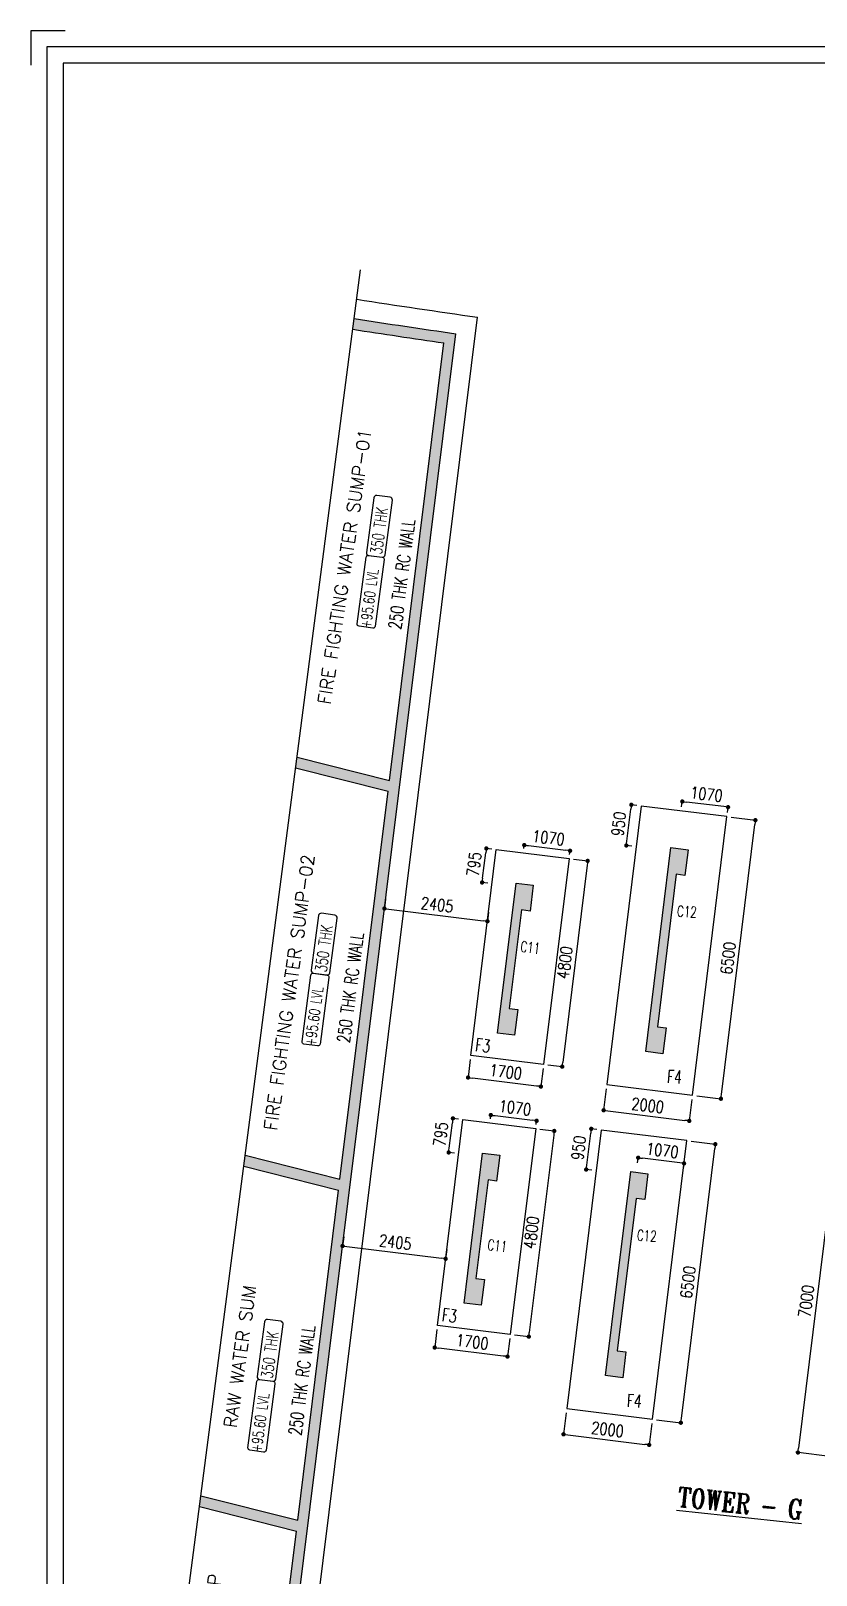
# Model space of a CAD drawing. Extents: x 473024 to 774629, y -1213442 to -1126596.
# Drawn here: x 473024 to 491220, y -1162354 to -1126596 of the extents above; entities that cross this region are included whole.
import ezdxf
from ezdxf.enums import TextEntityAlignment as Align

# ---------------------------------------------------------------- set-up
doc = ezdxf.new("R2010")
doc.units = 0
doc.header["$LTSCALE"] = 100
doc.header["$MEASUREMENT"] = 0
doc.header["$PDMODE"] = 2
doc.header["$PDSIZE"] = -10
doc.layers.get('0').update_dxf_attribs({"linetype": 'CONTINUOUS'})
doc.layers.get('Defpoints').update_dxf_attribs({"linetype": 'CONTINUOUS'})
for name, color, linetype in [('7', 7, 'CONTINUOUS'), ('A-TEXT', 8, 'CONTINUOUS'), ('C-STRU-COL-HAT', 253, 'CONTINUOUS'), ('COL HAT', 8, 'CONTINUOUS'), ('COLNO', 6, 'CONTINUOUS'), ('column', 10, 'CONTINUOUS'), ('DIM1', 7, 'CONTINUOUS'), ('FOOTDIM', 4, 'CONTINUOUS'), ('Footing', 2, 'CONTINUOUS'), ('Footing Nos', 4, 'CONTINUOUS'), ('S-FOOTDIM', 9, 'CONTINUOUS'), ('SLABTHK', 6, 'CONTINUOUS'), ('TITLE', 7, 'CONTINUOUS'), ('TITLE2', 7, 'CONTINUOUS'), ('UG SUMP', 200, 'CONTINUOUS')]:
    doc.layers.add(name, color=color, linetype=linetype)
doc.layers.add('PH-TEXT', color=4, linetype='CONTINUOUS', lineweight=25)
doc.styles.add('ROMANS', font='romans.shx', dxfattribs={"width": 0.8})
doc.styles.add('ROMANT', font='ROMANT.SHX', dxfattribs={"width": 0.8})
doc.dimstyles.new('dim100', dxfattribs={"dimtxt": 275, "dimasz": 100, "dimexe": 50, "dimexo": 50, "dimgap": 100, "dimtad": 1, "dimdec": 0, "dimrnd": 5, "dimzin": 0, "dimdsep": 46, "dimtxsty": 'ROMANS', "dimblk": 'DOT', "dimcen": 0.09, "dimclrd": 9, "dimclre": 9, "dimclrt": 3, "dimadec": 0, "dimazin": 0, "dimtfac": 1, "dimtdec": 0, "dimtofl": 0, "dimtmove": 1, "dimatfit": 0, "dimldrblk": 'DOT', "dimfxl": 1, "dimtolj": 1, "dimtzin": 0, "dimarcsym": 0})

# ---------------------------------------------------------------- blocks, each defined once
blk = doc.blocks.new('_Dot')
at = {"color": 0, "linetype": 'ByBlock', "lineweight": -2}
blk.add_line((-0.5, 0), (-1, 0), dxfattribs=at)
at = {"color": 0, "linetype": 'ByBlock', "const_width": 0.5}
blk.add_lwpolyline([(-0.25, 0, 1), (0.25, 0, 1)], format="xyb", close=True, dxfattribs=at)
blk = doc.blocks.new('*D111')
at = {"layer": 'Defpoints', "color": 0, "transparency": 16777216}
for p in [(485440, -1158498), (487425, -1158744), (487351, -1159338)]:
    blk.add_point(p, dxfattribs=at)
at = {"layer": 'S-FOOTDIM', "color": 9, "lineweight": -2, "transparency": 16777216}
for p, q in [((485428, -1158597), (485366, -1159092)), ((487412, -1158843), (487351, -1159338)), ((485465, -1159105), (487252, -1159326))]:
    blk.add_line(p, q, dxfattribs=at)
at = {"layer": 'S-FOOTDIM', "color": 9, "lineweight": -2, "transparency": 16777216, "xscale": 100, "yscale": 100, "zscale": 100}
for p, rotation in [((485366, -1159092), 172.9384255779428), ((487351, -1159338), 352.9384255779428)]:
    blk.add_blockref('_Dot', p, dxfattribs=dict(at, rotation=rotation))
at = {"layer": 'S-FOOTDIM', "color": 3, "transparency": 16777216, "insert": (486388, -1158980), "char_height": 275, "attachment_point": 5, "rotation": 352.9384, "style": 'ROMANS'}
blk.add_mtext('\\A1;2000', dxfattribs=at)
blk = doc.blocks.new('*D112')
at = {"layer": 'Defpoints', "color": 0, "transparency": 16777216}
for p in [(488224, -1152293), (488884, -1152375), (487425, -1158744)]:
    blk.add_point(p, dxfattribs=at)
at = {"layer": 'S-FOOTDIM', "color": 9, "lineweight": -2, "transparency": 16777216}
for p, q in [((488323, -1152305), (488884, -1152375)), ((488097, -1158726), (488872, -1152474)), ((487524, -1158756), (488085, -1158826))]:
    blk.add_line(p, q, dxfattribs=at)
at = {"layer": 'S-FOOTDIM', "color": 9, "lineweight": -2, "transparency": 16777216, "xscale": 100, "yscale": 100, "zscale": 100}
for p, rotation in [((488884, -1152375), 82.9384255779447), ((488085, -1158826), 262.9384255779447)]:
    blk.add_blockref('_Dot', p, dxfattribs=dict(at, rotation=rotation))
at = {"layer": 'S-FOOTDIM', "color": 3, "transparency": 16777216, "insert": (488249, -1155571), "char_height": 275, "attachment_point": 5, "rotation": 82.9384, "style": 'ROMANS'}
blk.add_mtext('\\A1;6500', dxfattribs=at)
blk = doc.blocks.new('*D113')
at = {"layer": 'Defpoints', "color": 0, "transparency": 16777216}
for p in [(486369, -1150995), (488354, -1151241), (488280, -1151836)]:
    blk.add_point(p, dxfattribs=at)
at = {"layer": 'S-FOOTDIM', "color": 9, "lineweight": -2, "transparency": 16777216}
for p, q in [((486357, -1151095), (486296, -1151590)), ((488342, -1151340), (488280, -1151836)), ((486395, -1151602), (488181, -1151823))]:
    blk.add_line(p, q, dxfattribs=at)
at = {"layer": 'S-FOOTDIM', "color": 9, "lineweight": -2, "transparency": 16777216, "xscale": 100, "yscale": 100, "zscale": 100}
for p, rotation in [((486296, -1151590), 172.9384255779498), ((488280, -1151836), 352.9384255779498)]:
    blk.add_blockref('_Dot', p, dxfattribs=dict(at, rotation=rotation))
at = {"layer": 'S-FOOTDIM', "color": 3, "transparency": 16777216, "insert": (487317, -1151477), "char_height": 275, "attachment_point": 5, "rotation": 352.9384, "style": 'ROMANS'}
blk.add_mtext('\\A1;2000', dxfattribs=at)
blk = doc.blocks.new('*D114')
at = {"layer": 'Defpoints', "color": 0, "transparency": 16777216}
for p in [(489153, -1144790), (489813, -1144872), (488354, -1151241)]:
    blk.add_point(p, dxfattribs=at)
at = {"layer": 'S-FOOTDIM', "color": 9, "lineweight": -2, "transparency": 16777216}
for p, q in [((489252, -1144803), (489813, -1144872)), ((489027, -1151224), (489801, -1144971)), ((488453, -1151253), (489014, -1151323))]:
    blk.add_line(p, q, dxfattribs=at)
at = {"layer": 'S-FOOTDIM', "color": 9, "lineweight": -2, "transparency": 16777216, "xscale": 100, "yscale": 100, "zscale": 100}
for p, rotation in [((489813, -1144872), 82.93842557794545), ((489014, -1151323), 262.9384255779455)]:
    blk.add_blockref('_Dot', p, dxfattribs=dict(at, rotation=rotation))
at = {"layer": 'S-FOOTDIM', "color": 3, "transparency": 16777216, "insert": (489178, -1148068), "char_height": 275, "attachment_point": 5, "rotation": 82.9384, "style": 'ROMANS'}
blk.add_mtext('\\A1;6500', dxfattribs=at)
blk = doc.blocks.new('*D116')
at = {"layer": 'Defpoints', "color": 0, "linetype": 'ByBlock', "transparency": 16777216}
for p in [(492505, -1152673), (490798, -1159515), (491644, -1159620)]:
    blk.add_point(p, dxfattribs=at)
at = {"layer": 'S-FOOTDIM', "color": 9, "lineweight": -2, "transparency": 16777216}
for p, q in [((491646, -1152667), (490811, -1159416)), ((492455, -1152667), (491609, -1152562)), ((491595, -1159613), (490749, -1159509))]:
    blk.add_line(p, q, dxfattribs=at)
at = {"layer": 'S-FOOTDIM', "color": 9, "linetype": 'ByBlock', "lineweight": -2, "transparency": 16777216, "xscale": 100, "yscale": 100, "zscale": 100}
for p, rotation in [((491659, -1152568), 82.94055193201991), ((490798, -1159515), 262.9405519320199)]:
    blk.add_blockref('_Dot', p, dxfattribs=dict(at, rotation=rotation))
at = {"layer": 'S-FOOTDIM', "color": 3, "linetype": 'ByBlock', "transparency": 16777216, "insert": (490993, -1156012), "char_height": 275, "attachment_point": 5, "rotation": 82.9406, "style": 'ROMANS'}
blk.add_mtext('\\A1;7000', dxfattribs=at)
blk = doc.blocks.new('*D119')
at = {"layer": 'Defpoints', "color": 0, "transparency": 16777216}
for p in [(482444, -1156570), (482381, -1157084), (484131, -1156779)]:
    blk.add_point(p, dxfattribs=at)
at = {"layer": 'S-FOOTDIM', "color": 9, "lineweight": -2, "transparency": 16777216}
for p, q in [((482432, -1156669), (482381, -1157084)), ((483968, -1157281), (482480, -1157096)), ((484119, -1156878), (484068, -1157293))]:
    blk.add_line(p, q, dxfattribs=at)
at = {"layer": 'S-FOOTDIM', "color": 9, "lineweight": -2, "transparency": 16777216, "xscale": 100, "yscale": 100, "zscale": 100}
for p, rotation in [((482381, -1157084), 172.9408769734945), ((484068, -1157293), 352.9408769734945)]:
    blk.add_blockref('_Dot', p, dxfattribs=dict(at, rotation=rotation))
at = {"layer": 'S-FOOTDIM', "color": 3, "transparency": 16777216, "insert": (483253, -1156953), "char_height": 275, "attachment_point": 5, "rotation": 352.9409, "style": 'ROMANS'}
blk.add_mtext('\\A1;1700', dxfattribs=at)
blk = doc.blocks.new('*D120')
at = {"layer": 'Defpoints', "color": 0, "transparency": 16777216}
for p in [(484721, -1152015), (484131, -1156779), (484562, -1156832)]:
    blk.add_point(p, dxfattribs=at)
at = {"layer": 'S-FOOTDIM', "color": 9, "lineweight": -2, "transparency": 16777216}
for p, q in [((484820, -1152028), (485152, -1152069)), ((485139, -1152168), (484574, -1156733)), ((484231, -1156791), (484562, -1156832))]:
    blk.add_line(p, q, dxfattribs=at)
at = {"layer": 'S-FOOTDIM', "color": 9, "lineweight": -2, "transparency": 16777216, "xscale": 100, "yscale": 100, "zscale": 100}
for p, rotation in [((485152, -1152069), 82.94087697349441), ((484562, -1156832), 262.9408769734944)]:
    blk.add_blockref('_Dot', p, dxfattribs=dict(at, rotation=rotation))
at = {"layer": 'S-FOOTDIM', "color": 3, "transparency": 16777216, "insert": (484621, -1154421), "char_height": 275, "attachment_point": 5, "rotation": 82.9409, "style": 'ROMANS'}
blk.add_mtext('\\A1;4800', dxfattribs=at)
blk = doc.blocks.new('*D121')
at = {"layer": 'Defpoints', "color": 0, "transparency": 16777216}
for p in [(483219, -1150318), (484906, -1150527), (483155, -1150832)]:
    blk.add_point(p, dxfattribs=at)
at = {"layer": 'S-FOOTDIM', "color": 9, "lineweight": -2, "transparency": 16777216}
for p, q in [((483206, -1150417), (483155, -1150832)), ((484894, -1150626), (484842, -1151041)), ((484743, -1151029), (483254, -1150844))]:
    blk.add_line(p, q, dxfattribs=at)
at = {"layer": 'S-FOOTDIM', "color": 9, "lineweight": -2, "transparency": 16777216, "xscale": 100, "yscale": 100, "zscale": 100}
for p, rotation in [((483155, -1150832), 172.9408769734945), ((484842, -1151041), 352.9408769734945)]:
    blk.add_blockref('_Dot', p, dxfattribs=dict(at, rotation=rotation))
at = {"layer": 'S-FOOTDIM', "color": 3, "transparency": 16777216, "insert": (484028, -1150701), "char_height": 275, "attachment_point": 5, "rotation": 352.9409, "style": 'ROMANS'}
blk.add_mtext('\\A1;1700', dxfattribs=at)
blk = doc.blocks.new('*D122')
at = {"layer": 'Defpoints', "color": 0, "transparency": 16777216}
for p in [(485496, -1145763), (484906, -1150527), (485336, -1150580)]:
    blk.add_point(p, dxfattribs=at)
at = {"layer": 'S-FOOTDIM', "color": 9, "lineweight": -2, "transparency": 16777216}
for p, q in [((485914, -1145916), (485349, -1150481)), ((485595, -1145775), (485926, -1145816)), ((485005, -1150539), (485336, -1150580))]:
    blk.add_line(p, q, dxfattribs=at)
at = {"layer": 'S-FOOTDIM', "color": 9, "lineweight": -2, "transparency": 16777216, "xscale": 100, "yscale": 100, "zscale": 100}
for p, rotation in [((485926, -1145816), 82.94087697349441), ((485336, -1150580), 262.9408769734944)]:
    blk.add_blockref('_Dot', p, dxfattribs=dict(at, rotation=rotation))
at = {"layer": 'S-FOOTDIM', "color": 3, "transparency": 16777216, "insert": (485396, -1148169), "char_height": 275, "attachment_point": 5, "rotation": 82.9409, "style": 'ROMANS'}
blk.add_mtext('\\A1;4800', dxfattribs=at)
blk = doc.blocks.new('*D392')
at = {"layer": 'Defpoints', "color": 0, "linetype": 'ByBlock', "transparency": 16777216}
for p in [(482804, -1151778), (483034, -1151806), (482936, -1152595)]:
    blk.add_point(p, dxfattribs=at)
at = {"layer": 'S-FOOTDIM', "color": 9, "lineweight": -2, "transparency": 16777216}
for p, q in [((482719, -1152468), (482792, -1151877)), ((482935, -1151794), (482804, -1151778)), ((482837, -1152583), (482706, -1152567))]:
    blk.add_line(p, q, dxfattribs=at)
at = {"layer": 'S-FOOTDIM', "color": 9, "linetype": 'ByBlock', "lineweight": -2, "transparency": 16777216, "xscale": 100, "yscale": 100, "zscale": 100}
for p, rotation in [((482804, -1151778), 82.94087697364652), ((482706, -1152567), 262.9408769736465)]:
    blk.add_blockref('_Dot', p, dxfattribs=dict(at, rotation=rotation))
at = {"layer": 'S-FOOTDIM', "color": 3, "linetype": 'ByBlock', "transparency": 16777216, "insert": (482519, -1152143), "char_height": 275, "attachment_point": 5, "rotation": 82.9409, "style": 'ROMANS'}
blk.add_mtext('\\A1;795', dxfattribs=at)
blk = doc.blocks.new('DOT')
at = {"layer": '7', "color": 0, "linetype": 'ByBlock'}
blk.add_line((-0.5, 0), (-1, 0), dxfattribs=at)
at = {"layer": '7', "color": 0, "linetype": 'ByBlock', "const_width": 0.5}
blk.add_lwpolyline([(-0.25, 0, 1), (0.25, 0, 1)], format="xyb", close=True, dxfattribs=at)
blk = doc.blocks.new('*D393')
at = {"layer": 'Defpoints', "color": 0, "linetype": 'ByBlock', "transparency": 16777216}
for p in [(483660, -1151884), (484721, -1152015), (484744, -1151833)]:
    blk.add_point(p, dxfattribs=at)
at = {"layer": 'S-FOOTDIM', "color": 9, "lineweight": -2, "transparency": 16777216}
for p, q in [((483672, -1151785), (483682, -1151701)), ((483782, -1151713), (484645, -1151820)), ((484733, -1151916), (484744, -1151833))]:
    blk.add_line(p, q, dxfattribs=at)
at = {"layer": 'S-FOOTDIM', "color": 9, "linetype": 'ByBlock', "lineweight": -2, "transparency": 16777216, "xscale": 100, "yscale": 100, "zscale": 100}
for p, rotation in [((483682, -1151701), 172.940876973655), ((484744, -1151833), 352.9408769736549)]:
    blk.add_blockref('_Dot', p, dxfattribs=dict(at, rotation=rotation))
at = {"layer": 'S-FOOTDIM', "color": 3, "linetype": 'ByBlock', "transparency": 16777216, "insert": (484242, -1151531), "char_height": 275, "attachment_point": 5, "rotation": 352.9409, "style": 'ROMANS'}
blk.add_mtext('\\A1;1070', dxfattribs=at)
blk = doc.blocks.new('*D394')
at = {"layer": 'Defpoints', "color": 0, "linetype": 'ByBlock', "transparency": 16777216}
for p in [(483578, -1145526), (483809, -1145554), (483711, -1146343)]:
    blk.add_point(p, dxfattribs=at)
at = {"layer": 'S-FOOTDIM', "color": 9, "lineweight": -2, "transparency": 16777216}
for p, q in [((483493, -1146215), (483566, -1145625)), ((483709, -1145542), (483578, -1145526)), ((483612, -1146331), (483481, -1146315))]:
    blk.add_line(p, q, dxfattribs=at)
at = {"layer": 'S-FOOTDIM', "color": 9, "linetype": 'ByBlock', "lineweight": -2, "transparency": 16777216, "xscale": 100, "yscale": 100, "zscale": 100}
for p, rotation in [((483578, -1145526), 82.94087697364652), ((483481, -1146315), 262.9408769736465)]:
    blk.add_blockref('_Dot', p, dxfattribs=dict(at, rotation=rotation))
at = {"layer": 'S-FOOTDIM', "color": 3, "linetype": 'ByBlock', "transparency": 16777216, "insert": (483294, -1145891), "char_height": 275, "attachment_point": 5, "rotation": 82.9409, "style": 'ROMANS'}
blk.add_mtext('\\A1;795', dxfattribs=at)
blk = doc.blocks.new('*D395')
at = {"layer": 'Defpoints', "color": 0, "linetype": 'ByBlock', "transparency": 16777216}
for p in [(484434, -1145632), (485518, -1145580), (485496, -1145763)]:
    blk.add_point(p, dxfattribs=at)
at = {"layer": 'S-FOOTDIM', "color": 9, "lineweight": -2, "transparency": 16777216}
for p, q in [((484446, -1145532), (484457, -1145449)), ((484556, -1145461), (485419, -1145568)), ((485508, -1145664), (485518, -1145580))]:
    blk.add_line(p, q, dxfattribs=at)
at = {"layer": 'S-FOOTDIM', "color": 9, "linetype": 'ByBlock', "lineweight": -2, "transparency": 16777216}
for p, xscale, yscale, zscale, rotation in [((484457, -1145449), 100, 100, 100, 172.940876973655), ((485518, -1145580), 99.99999999999999, 99.99999999999999, 99.99999999999999, 352.9408769736549)]:
    blk.add_blockref('_Dot', p, dxfattribs=dict(at, xscale=xscale, yscale=yscale, zscale=zscale, rotation=rotation))
at = {"layer": 'S-FOOTDIM', "color": 3, "linetype": 'ByBlock', "transparency": 16777216, "insert": (485017, -1145279), "char_height": 275, "attachment_point": 5, "rotation": 352.9409, "style": 'ROMANS'}
blk.add_mtext('\\A1;1070', dxfattribs=at)
blk = doc.blocks.new('*D396')
at = {"layer": 'Defpoints', "color": 0, "linetype": 'ByBlock', "transparency": 16777216}
for p in [(486938, -1144516), (487168, -1144545), (487052, -1145487)]:
    blk.add_point(p, dxfattribs=at)
at = {"layer": 'S-FOOTDIM', "color": 9, "lineweight": -2, "transparency": 16777216}
for p, q in [((487069, -1144532), (486938, -1144516)), ((486834, -1145360), (486926, -1144615)), ((486952, -1145475), (486822, -1145459))]:
    blk.add_line(p, q, dxfattribs=at)
at = {"layer": 'S-FOOTDIM', "color": 9, "linetype": 'ByBlock', "lineweight": -2, "transparency": 16777216}
for p, xscale, yscale, zscale, rotation in [((486938, -1144516), 99.99999999999999, 99.99999999999999, 99.99999999999999, 82.94087697364682), ((486822, -1145459), 100, 100, 100, 262.9408769736468)]:
    blk.add_blockref('_Dot', p, dxfattribs=dict(at, xscale=xscale, yscale=yscale, zscale=zscale, rotation=rotation))
at = {"layer": 'S-FOOTDIM', "color": 3, "linetype": 'ByBlock', "transparency": 16777216, "insert": (486644, -1144958), "char_height": 275, "attachment_point": 5, "rotation": 82.9409, "style": 'ROMANS'}
blk.add_mtext('\\A1;950', dxfattribs=at)
blk = doc.blocks.new('*D397')
at = {"layer": 'Defpoints', "color": 0, "linetype": 'ByBlock', "transparency": 16777216}
for p in [(488119, -1144440), (488092, -1144659), (489153, -1144790)]:
    blk.add_point(p, dxfattribs=at)
at = {"layer": 'S-FOOTDIM', "color": 9, "lineweight": -2, "transparency": 16777216}
for p, q in [((488104, -1144560), (488119, -1144440)), ((489081, -1144559), (488218, -1144452)), ((489165, -1144691), (489180, -1144571))]:
    blk.add_line(p, q, dxfattribs=at)
at = {"layer": 'S-FOOTDIM', "color": 9, "linetype": 'ByBlock', "lineweight": -2, "transparency": 16777216, "xscale": 100, "yscale": 100, "zscale": 100}
for p, rotation in [((488119, -1144440), 172.9384255779384), ((489180, -1144571), 352.9384255779385)]:
    blk.add_blockref('_Dot', p, dxfattribs=dict(at, rotation=rotation))
at = {"layer": 'S-FOOTDIM', "color": 3, "linetype": 'ByBlock', "transparency": 16777216, "insert": (488679, -1144270), "char_height": 275, "attachment_point": 5, "rotation": 352.9384, "style": 'ROMANS'}
blk.add_mtext('\\A1;1070', dxfattribs=at)
blk = doc.blocks.new('*D398')
at = {"layer": 'Defpoints', "color": 0, "linetype": 'ByBlock', "transparency": 16777216}
for p in [(486009, -1152019), (486239, -1152047), (486122, -1152990)]:
    blk.add_point(p, dxfattribs=at)
at = {"layer": 'S-FOOTDIM', "color": 9, "lineweight": -2, "transparency": 16777216}
for p, q in [((486140, -1152035), (486009, -1152019)), ((485904, -1152862), (485997, -1152118)), ((486023, -1152978), (485892, -1152962))]:
    blk.add_line(p, q, dxfattribs=at)
at = {"layer": 'S-FOOTDIM', "color": 9, "linetype": 'ByBlock', "lineweight": -2, "transparency": 16777216}
for p, xscale, yscale, zscale, rotation in [((486009, -1152019), 99.99999999999999, 99.99999999999999, 99.99999999999999, 82.94087697364682), ((485892, -1152962), 100, 100, 100, 262.9408769736468)]:
    blk.add_blockref('_Dot', p, dxfattribs=dict(at, xscale=xscale, yscale=yscale, zscale=zscale, rotation=rotation))
at = {"layer": 'S-FOOTDIM', "color": 3, "linetype": 'ByBlock', "transparency": 16777216, "insert": (485715, -1152461), "char_height": 275, "attachment_point": 5, "rotation": 82.9409, "style": 'ROMANS'}
blk.add_mtext('\\A1;950', dxfattribs=at)
blk = doc.blocks.new('*D399')
at = {"layer": 'Defpoints', "color": 0, "linetype": 'ByBlock', "transparency": 16777216}
for p in [(487097, -1152689), (487070, -1152908), (488131, -1153039)]:
    blk.add_point(p, dxfattribs=at)
at = {"layer": 'S-FOOTDIM', "color": 9, "lineweight": -2, "transparency": 16777216}
for p, q in [((487082, -1152809), (487097, -1152689)), ((488059, -1152808), (487196, -1152701)), ((488144, -1152940), (488159, -1152820))]:
    blk.add_line(p, q, dxfattribs=at)
at = {"layer": 'S-FOOTDIM', "color": 9, "linetype": 'ByBlock', "lineweight": -2, "transparency": 16777216}
for p, xscale, yscale, zscale, rotation in [((487097, -1152689), 100, 100, 100, 172.9384255779384), ((488159, -1152820), 99.99999999999999, 99.99999999999999, 99.99999999999999, 352.9384255779385)]:
    blk.add_blockref('_Dot', p, dxfattribs=dict(at, xscale=xscale, yscale=yscale, zscale=zscale, rotation=rotation))
at = {"layer": 'S-FOOTDIM', "color": 3, "linetype": 'ByBlock', "transparency": 16777216, "insert": (487657, -1152519), "char_height": 275, "attachment_point": 5, "rotation": 352.9384, "style": 'ROMANS'}
blk.add_mtext('\\A1;1070', dxfattribs=at)
blk = doc.blocks.new('*D845')
at = {"layer": 'Defpoints', "color": 0, "transparency": 16777216}
for p in [(480285, -1154420, 0), (482674, -1154716, 0), (482635, -1155029)]:
    blk.add_point(p, dxfattribs=at)
at = {"layer": 'S-FOOTDIM', "color": 9, "lineweight": -2, "transparency": 16777216}
for p, q in [((480273, -1154520), (480246, -1154733)), ((480346, -1154745), (482536, -1155017)), ((482661, -1154815), (482635, -1155029))]:
    blk.add_line(p, q, dxfattribs=at)
at = {"layer": 'S-FOOTDIM', "color": 9, "lineweight": -2, "transparency": 16777216, "xscale": 100, "yscale": 100, "zscale": 100}
for p, rotation in [((480246, -1154733), 172.941298441408), ((482635, -1155029), 352.941298441408)]:
    blk.add_blockref('_Dot', p, dxfattribs=dict(at, rotation=rotation))
at = {"layer": 'S-FOOTDIM', "color": 3, "transparency": 16777216, "insert": (481470, -1154645), "char_height": 275, "attachment_point": 5, "rotation": 352.9413, "style": 'ROMANS'}
blk.add_mtext('\\A1;2405', dxfattribs=at)
blk = doc.blocks.new('*D846')
at = {"layer": 'Defpoints', "color": 0, "transparency": 16777216}
for p in [(481256, -1146606, 0), (483642, -1146901, 0), (483603, -1147214)]:
    blk.add_point(p, dxfattribs=at)
at = {"layer": 'S-FOOTDIM', "color": 9, "lineweight": -2, "transparency": 16777216}
for p, q in [((481244, -1146705), (481217, -1146918)), ((481317, -1146930), (483504, -1147201)), ((483630, -1147000), (483603, -1147214))]:
    blk.add_line(p, q, dxfattribs=at)
at = {"layer": 'S-FOOTDIM', "color": 9, "lineweight": -2, "transparency": 16777216, "xscale": 100, "yscale": 100, "zscale": 100}
for p, rotation in [((481217, -1146918), 172.9408769736474), ((483603, -1147214), 352.9408769736474)]:
    blk.add_blockref('_Dot', p, dxfattribs=dict(at, rotation=rotation))
at = {"layer": 'S-FOOTDIM', "color": 3, "transparency": 16777216, "insert": (482439, -1146830), "char_height": 275, "attachment_point": 5, "rotation": 352.9409, "style": 'ROMANS'}
blk.add_mtext('\\A1;2405', dxfattribs=at)
blk = doc.blocks.new('A$C070C35B4')
at = {"layer": 'COL HAT'}
blk.add_hatch(color=253, dxfattribs=at).paths.add_polyline_path([(4061, 35225), (4029, 34977, 0.00196), (6138, 34663), (4879, 24531), (2737, 25071), (2704, 24822), (4848, 24281), (3731, 15297), (1534, 15851), (1502, 15601), (3700, 15047), (2758, 7401), (506, 7968), (474, 7719), (2727, 7151), (1947, 917), (-376, 1206), (-408, 958), (2163, 638), (6416, 34875, -0.00219)])
at = {"layer": 'A-TEXT', "color": 4, "elevation": 0}
for points in [[(4132, 28158), (4337, 29700, -0.414214), (4393, 29743), (4713, 29700, -0.414214), (4756, 29644), (4550, 28102, -0.414214), (4494, 28059), (4175, 28102, -0.414214)], [(2853, 18484), (3058, 20026, -0.414214), (3114, 20069), (3434, 20026, -0.414214), (3477, 19970), (3271, 18428, -0.414214), (3215, 18385), (2896, 18428, -0.414214)], [(1601, 9078), (1807, 10619, -0.414214), (1863, 10662), (2182, 10619, -0.414214), (2225, 10563), (2020, 9022, -0.414214), (1963, 8979), (1644, 9021, -0.414214)]]:
    blk.add_lwpolyline(points, format="xyb", close=True, dxfattribs=at)
at = {"layer": 'DIM1', "color": 4}
blk.add_line((-524, 65, 0), (4208, 36351, 0), dxfattribs=at)
at = {"layer": 'Footing'}
blk.add_line((2554, 136, 0), (6917, 35258, 0), dxfattribs=at)
blk.add_arc((45175, 303905, 0), 271357, 261.29795, 261.89515, dxfattribs=at)
at = {"layer": 'SLABTHK', "color": 4, "elevation": 0}
for points in [[(4514, 31076), (4346, 29811, 0.414214), (4398, 29742), (4708, 29701, 0.414214), (4777, 29753), (4946, 31019, 0.414214), (4893, 31087), (4583, 31129, 0.414214)], [(3235, 21402), (3067, 20137, 0.414214), (3119, 20068), (3429, 20027, 0.414214), (3498, 20079), (3667, 21345, 0.414214), (3614, 21413), (3304, 21455, 0.414214)], [(1984, 11996), (1815, 10730, 0.414214), (1868, 10661), (2178, 10620, 0.414214), (2246, 10673), (2415, 11938, 0.414214), (2363, 12007), (2053, 12048, 0.414214)]]:
    blk.add_lwpolyline(points, format="xyb", close=True, dxfattribs=at)
at = {"layer": 'UG SUMP', "color": 6}
for p, q in [((2163, 638, 0), (6416, 34875, 0)), ((4879, 24531, 0), (6138, 34663, 0)), ((2737, 25071, 0), (4879, 24531, 0)), ((2704, 24822, 0), (4848, 24281, 0)), ((3731, 15297, 0), (4848, 24281, 0)), ((1534, 15851, 0), (3731, 15297, 0)), ((1502, 15601, 0), (3700, 15047, 0)), ((2758, 7401, 0), (3700, 15047, 0)), ((506, 7968, 0), (2758, 7401, 0)), ((474, 7719, 0), (2727, 7151, 0)), ((1947, 917, 0), (2727, 7151, 0))]:
    blk.add_line(p, q, dxfattribs=at)
for radius, start, end in [(271807, 261.30005, 261.80197), (272057, 261.30122, 261.75034)]:
    blk.add_arc((45175, 303905, 0), radius, start, end, dxfattribs=at)
at = {"layer": 'A-TEXT', "color": 6, "style": 'ROMANS', "width": 0.7}
for p in [(4427, 27920, 0), (3148, 18246, 0), (1896, 8840, 0)]:
    blk.add_text(' +95.60 LVL', height=250, rotation=82.401, dxfattribs=at).set_placement(p)
at = {"layer": 'PH-TEXT', "style": 'ROMANS'}
for s, rotation, p in [('FIRE FIGHTING WATER SUMP-01', 81.4832, (3513, 26279, 0)), ('FIRE FIGHTING WATER SUMP-02', 82.1716, (2270, 16412, 0)), ('RAW WATER SUM', 82.1273, (1337, 9525, 0)), ('TREATED WATER SUMP', 82.6881, (428, 1714, 0))]:
    blk.add_text(s, height=300, rotation=rotation, dxfattribs=at).set_placement(p)
at = {"layer": 'SLABTHK', "color": 6, "style": 'ROMANS', "width": 0.7}
for p in [(4701, 29756, 0), (3422, 20082, 0), (2170, 10675, 0)]:
    blk.add_text('350 THK', height=270, rotation=82.401, dxfattribs=at).set_placement(p)
at = {"layer": 'TITLE', "color": 3, "style": 'ROMANS', "width": 0.7}
for p in [(5150, 28018, 0), (3960, 18443, 0), (2835, 9353, 0)]:
    blk.add_text('250 THK RC WALL', height=300, rotation=82.6913, dxfattribs=at).set_placement(p)

msp = doc.modelspace()

# ---------------------------------------------------------------- hatches: boundary and pattern name
at = {"layer": 'C-STRU-COL-HAT'}
h = msp.add_hatch(color=256, dxfattribs=at)
h.dxf.hatch_style = 1
h.paths.add_polyline_path([(487980.5, -1146126.6), (487542.9, -1149659.6), (487741.3, -1149684.2), (487667.6, -1150279.6), (487270.6, -1150230.4), (487855.8, -1145506.5), (487855.8, -1145506.5), (487855.8, -1145506.5), (488252.7, -1145555.7), (488179, -1146151.2)])
h = msp.add_hatch(color=256, dxfattribs=at)
h.dxf.hatch_style = 1
h.paths.add_polyline_path([(484391.7, -1146951.5), (484108.9, -1149234), (484307.4, -1149258.6), (484233.7, -1149854.1), (483836.7, -1149804.9), (484267, -1146331.4), (484267, -1146331.4), (484267, -1146331.4), (484663.9, -1146380.6), (484590.2, -1146976.1)])
h = msp.add_hatch(color=256, dxfattribs=at)
h.dxf.hatch_style = 1
h.paths.add_polyline_path([(483616.9, -1153203.7), (483334.1, -1155486.2), (483532.6, -1155510.8), (483458.9, -1156106.3), (483061.9, -1156057.1), (483492.2, -1152583.6), (483492.2, -1152583.6), (483492.2, -1152583.6), (483889.1, -1152632.8), (483815.4, -1153228.2)])
h = msp.add_hatch(color=256, dxfattribs=at)
h.dxf.hatch_style = 1
h.paths.add_polyline_path([(487050.8, -1153629.2), (486613.1, -1157162.2), (486811.6, -1157186.8), (486737.9, -1157782.2), (486340.9, -1157733), (486926.1, -1153009.2), (486926.1, -1153009.2), (486926.1, -1153009.2), (487323, -1153058.3), (487249.3, -1153653.8)])

# ---------------------------------------------------------------- linework, layer by layer
at = {"layer": 'column', "color": 1, "elevation": 0}
for points in [[(487980.5, -1146126.6), (487542.9, -1149659.6), (487741.3, -1149684.2), (487667.6, -1150279.6), (487270.6, -1150230.4), (487855.8, -1145506.5), (487855.8, -1145506.5), (487855.8, -1145506.5), (488252.7, -1145555.7), (488179, -1146151.2), (487980.5, -1146126.6)], [(484391.7, -1146951.5), (484108.9, -1149234), (484307.4, -1149258.6), (484233.7, -1149854.1), (483836.7, -1149804.9), (484267, -1146331.4), (484267, -1146331.4), (484267, -1146331.4), (484663.9, -1146380.6), (484590.2, -1146976.1), (484391.7, -1146951.5)], [(483616.9, -1153203.7), (483334.1, -1155486.2), (483532.6, -1155510.8), (483458.9, -1156106.3), (483061.9, -1156057.1), (483492.2, -1152583.6), (483492.2, -1152583.6), (483492.2, -1152583.6), (483889.1, -1152632.8), (483815.4, -1153228.2), (483616.9, -1153203.7)], [(483616.9, -1153203.7), (483334.1, -1155486.2), (483532.6, -1155510.8), (483458.9, -1156106.3), (483061.9, -1156057.1), (483492.2, -1152583.6), (483492.2, -1152583.6), (483492.2, -1152583.6), (483889.1, -1152632.8), (483815.4, -1153228.2), (483616.9, -1153203.7)], [(483616.9, -1153203.7), (483334.1, -1155486.2), (483532.6, -1155510.8), (483458.9, -1156106.3), (483061.9, -1156057.1), (483492.2, -1152583.6), (483492.2, -1152583.6), (483492.2, -1152583.6), (483889.1, -1152632.8), (483815.4, -1153228.2), (483616.9, -1153203.7)], [(487050.8, -1153629.2), (486613.1, -1157162.2), (486811.6, -1157186.8), (486737.9, -1157782.2), (486340.9, -1157733), (486926.1, -1153009.2), (486926.1, -1153009.2), (486926.1, -1153009.2), (487323, -1153058.3), (487249.3, -1153653.8), (487050.8, -1153629.2)]]:
    msp.add_lwpolyline(points, dxfattribs=at)
at = {"layer": 'FOOTDIM', "color": 2}
for p, q in [((473818.7, -1126596.2, 0), (473024.2, -1126596.2, 0)), ((473024.2, -1126596.2, 0), (473024.2, -1127390.7, 0)), ((473818.7, -1126596.2, 0), (473024.2, -1126596.2, 0)), ((473024.2, -1126596.2, 0), (473024.2, -1127390.7, 0))]:
    msp.add_line(p, q, dxfattribs=at)
at = {"layer": 'Footing', "elevation": 0}
for points in [[(489153.2, -1144790.5), (487168.4, -1144544.6), (486369.3, -1150995.3), (488354.1, -1151241.1)], [(484905.8, -1150526.8), (483218.7, -1150317.8), (483808.6, -1145554.2), (485495.7, -1145763.1)], [(484131.3, -1156779), (482444.2, -1156570), (483034.1, -1151806.4), (484721.2, -1152015.4)], [(488223.8, -1152293.1), (486239, -1152047.2), (485439.9, -1158497.9), (487424.7, -1158743.8)]]:
    msp.add_lwpolyline(points, close=True, dxfattribs=at)
at = {"layer": 'TITLE2', "color": 4, "elevation": 0}
msp.add_lwpolyline([(604473.6, -1213069.4), (604473.6, -1126969.1), (473397.1, -1126969.1), (473397.1, -1213069.4)], close=True, dxfattribs=at)
at = {"layer": 'TITLE2', "color": 12, "elevation": 0}
msp.add_lwpolyline([(604100.7, -1212696.5), (604100.7, -1127341.9), (473769.9, -1127341.9), (473769.9, -1212696.5)], close=True, dxfattribs=at)

# ---------------------------------------------------------------- block references
at = {"layer": 'COLNO', "color": 3, "linetype": 'ByBlock'}
msp.add_blockref('A$C070C35B4', (476454.5, -1168483.6), dxfattribs=at)

# ---------------------------------------------------------------- texts
at = {"layer": 'COLNO', "style": 'ROMANS', "width": 0.7}
for s, rotation, p in [('C12', 356.47044, (488462.3, -1146880.8, 0)), ('C11', 352.93842, (484840.2, -1147724.1, 0)), ('C11', 352.93842, (484077.1, -1154631.4, 0)), ('C12', 356.47044, (487532.6, -1154383.4, 0))]:
    msp.add_text(s, height=250, rotation=rotation, dxfattribs=at).set_placement(p, align=Align.TOP_RIGHT)
at = {"layer": 'Footing Nos', "color": 6, "style": 'ROMANS', "width": 0.7}
for s, rotation, p in [('F3', 352.94088, (483686.5, -1149960.9, 0)), ('F4', 356.47044, (488116.3, -1150676.5, 0)), ('F3', 352.94088, (482912, -1156213.1, 0)), ('F4', 356.47044, (487186.9, -1158179.2, 0))]:
    msp.add_text(s, height=300, rotation=rotation, dxfattribs=at).set_placement(p, align=Align.TOP_RIGHT)
at = {"layer": 'TITLE', "color": 6, "style": 'ROMANT', "width": 0.8}
msp.add_text('%%UTOWER - G', height=450, rotation=353.88331, dxfattribs=at).set_placement((487991.5, -1160758.2))

# ---------------------------------------------------------------- dimensions: what is measured, and where the dimension line sits
at = {"layer": 'S-FOOTDIM', "color": 3}
for p1, p2, distance, override, picture, middle in [((489153.1915, -1144790.4522, 0), (488091.8047, -1144658.9723, 0), -220.849, {"dimexe": 0, "dimexo": 100, "dimpost": '\\X', "dimblk": 'Dot'}, '*D397', (488678.8456, -1144269.84)), ((487051.6, -1145487.4, 0), (487168.4, -1144544.6, 0), 231.9, {"dimexe": 0, "dimexo": 100, "dimpost": '\\X', "dimblk": 'Dot'}, '*D396', (486644.2, -1144958.3, 0)), ((488354.1, -1151241.1, 0), (489153.2, -1144790.5, 0), -665.2, {"dimexe": 0, "dimexo": 100, "dimpost": '\\X'}, '*D114', (489178.1, -1148068.4, 0)), ((484434.2, -1145631.7, 0), (485495.7, -1145763.1, 0), 184.1, {"dimexe": 0, "dimexo": 100, "dimpost": '\\X', "dimblk": 'Dot'}, '*D395', (485016.7, -1145279, 0)), ((483710.9, -1146343, 0), (483808.6, -1145554.2, 0), 231.9, {"dimexe": 0, "dimexo": 100, "dimpost": '\\X', "dimblk": 'Dot'}, '*D394', (483293.9, -1145891, 0)), ((481256.1, -1146605.5, 0), (483641.8, -1146901, 0), -315.1, {"dimexe": 0, "dimexo": 100, "dimpost": '\\X', "dimblk": 'Dot'}, '*D846', (482439.4, -1146830.2, 0)), ((486369.3, -1150995.3, 0), (488354.1, -1151241.1, 0), -599.1, {"dimexe": 0, "dimexo": 100, "dimpost": '\\X'}, '*D113', (487317.2, -1151477, 0)), ((483659.7, -1151883.9, 0), (484721.2, -1152015.4, 0), 184.1, {"dimexe": 0, "dimexo": 100, "dimpost": '\\X', "dimblk": 'Dot'}, '*D393', (484242.2, -1151531.2)), ((482936.4, -1152595.3, 0), (483034.1, -1151806.4, 0), 231.9, {"dimexe": 0, "dimexo": 100, "dimpost": '\\X', "dimblk": 'Dot'}, '*D392', (482519.4, -1152143.2)), ((486122.2, -1152990, 0), (486239, -1152047.2, 0), 231.9, {"dimexe": 0, "dimexo": 100, "dimpost": '\\X', "dimblk": 'Dot'}, '*D398', (485714.8, -1152461, 0)), ((488131.3691, -1153039.2303, 0), (487069.9823, -1152907.7504, 0), -220.849, {"dimexe": 0, "dimexo": 100, "dimpost": '\\X', "dimblk": 'Dot'}, '*D399', (487657.0233, -1152518.6181, 0)), ((487424.7, -1158743.8, 0), (488223.8, -1152293.1, 0), -665.2, {"dimexe": 0, "dimexo": 100, "dimpost": '\\X'}, '*D112', (488248.7, -1155571, 0)), ((480285.2, -1154420.4, 0), (482673.7, -1154716.2, 0), -315.1, {"dimexe": 0, "dimexo": 100, "dimpost": '\\X', "dimblk": 'Dot'}, '*D845', (481469.9, -1154645.3)), ((485439.9, -1158497.9, 0), (487424.7, -1158743.8, 0), -599.1, {"dimexe": 0, "dimexo": 100, "dimpost": '\\X'}, '*D111', (486387.8, -1158979.7, 0))]:
    dim = msp.add_aligned_dim(p1=p1, p2=p2, distance=distance, dimstyle='dim100', override=override, dxfattribs=at)
    dim.commit()
    dim.dimension.update_dxf_attribs({"geometry": picture, "text_midpoint": middle})
for base, p1, p2, angle, picture, middle in [((485336.3, -1150580.1, 0), (485495.7, -1145763.1, 0), (484905.8, -1150526.8, 0), 82.94088, '*D122', (485395.5, -1148169.1, 0)), ((483155, -1150831.9, 0), (484905.8, -1150526.8, 0), (483218.7, -1150317.8, 0), 172.94088, '*D121', (484027.8, -1150700.7, 0)), ((484561.8, -1156832.3, 0), (484721.2, -1152015.4, 0), (484131.3, -1156779, 0), 82.94088, '*D120', (484621, -1154421.3, 0)), ((482380.5, -1157084.1, 0), (484131.3, -1156779, 0), (482444.2, -1156570, 0), 172.94088, '*D119', (483253.3, -1156952.9, 0))]:
    dim = msp.add_linear_dim(base=base, p1=p1, p2=p2, angle=angle, dimstyle='dim100', override={"dimexe": 0, "dimexo": 100, "dimpost": '\\X'}, dxfattribs=at)
    dim.commit()
    dim.dimension.update_dxf_attribs({"geometry": picture, "text_midpoint": middle})
at = {"layer": 'S-FOOTDIM'}
dim = msp.add_aligned_dim(p1=(492504.6, -1152672.7, 0), p2=(491644.3, -1159619.6, 0), distance=-852.3, dimstyle='dim100', override={"dimpost": '\\X'}, dxfattribs=at)
dim.commit()
dim.dimension.update_dxf_attribs({"geometry": '*D116', "text_midpoint": (490992.9, -1156012.2, 0)})

doc.saveas('drawing.dxf')
